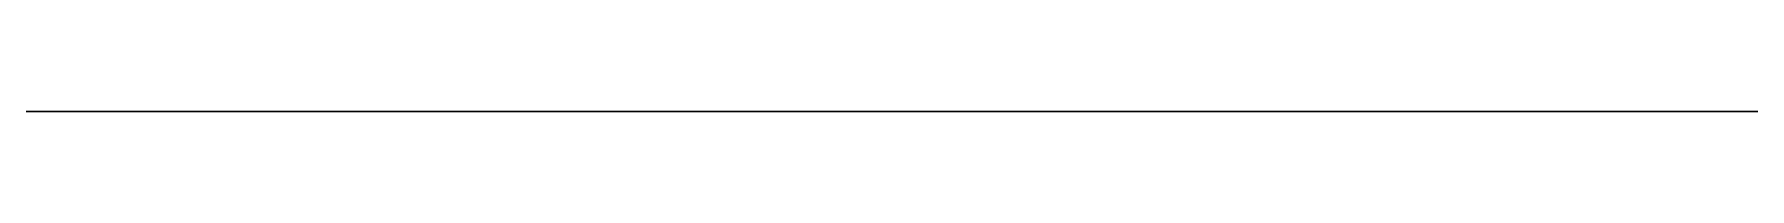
# Model space of a CAD drawing. Header units: inches. Extents: x -7.1 to 19.4, y 0 to 0.
# Drawn here: x 4.488 to 7.036, y 0 to 0 of the extents above; entities that cross this region are included whole.
import ezdxf

# ---------------------------------------------------------------- set-up
doc = ezdxf.new("R2010")
doc.units = ezdxf.units.IN
doc.header["$MEASUREMENT"] = 0

# ---------------------------------------------------------------- blocks, each defined once
blk = doc.blocks.new('A$C5CD4431F')
at = {"color": 0, "linetype": 'Continuous', "lineweight": 0, "extrusion": (1.38778e-16, 0.816497, 0.57735)}
for p, q in [((6.4865, 32.4188), (3.1458, 30.49)), ((3.1458, 30.49), (6.4865, 32.4188)), ((6.9597, 32.1455), (6.4865, 32.4188)), ((6.4865, 32.4188), (6.9597, 32.1455)), ((6.4865, 0.2732), (6.4865, 32.4188)), ((6.4865, 32.4188), (6.4865, 0.2732)), ((0, 28.1273), (6.9597, 32.1455)), ((6.9597, 32.1455), (0, 28.1273)), ((6.9597, 32.1455), (6.9597, 20.7339)), ((6.9597, 20.7339), (6.9597, 32.1455)), ((1.8095, 19.207), (5.707, 21.4571)), ((1.8095, 19.207), (5.707, 21.4571)), ((19.6264, 13.4208), (5.707, 21.4571)), ((5.707, 21.4571), (19.6264, 13.4208)), ((5.707, 21.4571), (5.707, 20.9428)), ((5.707, 21.4571), (5.707, 20.9428)), ((5.707, 20.9428), (3.8821, 19.8892)), ((5.707, 20.9428), (3.8821, 19.8892)), ((19.6264, 12.9064), (5.707, 20.9428)), ((5.707, 20.9428), (19.6264, 12.9064)), ((5.9018, 20.766), (2.0601, 18.548)), ((2.0601, 18.548), (5.9018, 20.766)), ((5.9018, 13.0511), (5.9018, 20.766)), ((5.9018, 20.766), (5.9018, 13.0511)), ((6.1802, 20.6053), (5.9018, 20.766)), ((5.9018, 20.766), (6.1802, 20.6053)), ((6.9597, 20.7339), (6.9597, 3.3753)), ((6.9597, 3.3753), (6.9597, 20.7339)), ((3.9656, 19.3267), (6.1802, 20.6053)), ((6.1802, 20.6053), (3.9656, 19.3267)), ((6.1802, 20.6053), (6.1802, 12.8936)), ((6.1802, 12.8936), (6.1802, 20.6053)), ((3.8821, 19.8892), (17.8016, 11.8529)), ((17.8016, 11.8529), (3.8821, 19.8892)), ((3.6344, 19.7462), (17.5538, 11.7098)), ((17.5538, 11.7098), (3.6344, 19.7462)), ((15.729, 11.1706), (1.8095, 19.207)), ((1.8095, 19.207), (15.729, 11.1706)), ((4.8633, 18.4797), (4.6437, 18.7922)), ((4.6437, 18.7922), (4.8633, 18.4797)), ((1.8095, 18.6926), (15.729, 10.6562)), ((15.729, 10.6562), (1.8095, 18.6926)), ((4.5879, 18.6387), (4.8633, 18.4797)), ((4.5879, 18.6387), (4.8633, 18.4797)), ((4.8633, 18.4457), (4.5879, 18.6048)), ((4.8633, 18.4457), (4.5879, 18.6048)), ((4.8633, 18.4457), (4.6437, 17.8796)), ((4.6437, 17.8796), (4.8633, 18.4457)), ((5.381, 18.3531), (4.9314, 18.0935)), ((4.9458, 18.0921), (5.3955, 18.3516)), ((5.3955, 18.3516), (4.9458, 18.0921)), ((5.7025, 18.1744), (5.3955, 18.3516)), ((5.3955, 18.3516), (5.7025, 18.1744)), ((5.717, 18.1758), (5.4099, 18.3531)), ((5.4132, 18.3501), (5.638, 18.0302)), ((5.4132, 18.3501), (5.7202, 18.1728)), ((5.638, 18.0302), (5.4132, 18.3501)), ((5.7202, 18.1728), (5.4132, 18.3501)), ((5.5998, 18.02), (5.375, 18.3398)), ((5.5998, 18.02), (5.375, 18.3398)), ((5.2529, 17.9148), (5.7025, 18.1744)), ((5.7025, 18.1744), (5.2529, 17.9148)), ((5.7202, 18.1728), (5.9451, 17.853)), ((5.9451, 17.853), (5.7202, 18.1728)), ((5.951, 17.8476), (5.7262, 18.1674)), ((5.2734, 17.8793), (5.723, 18.1389)), ((5.723, 18.1389), (5.2734, 17.8793)), ((5.723, 18.1389), (5.9478, 17.8191)), ((5.9478, 17.8191), (5.723, 18.1389)), ((4.9458, 18.0921), (4.9254, 18.0802)), ((4.9458, 18.0921), (4.9254, 18.0802)), ((4.9458, 18.0921), (5.2529, 17.9148)), ((5.2529, 17.9148), (4.9458, 18.0921)), ((4.9189, 18.0789), (4.694, 17.4995)), ((4.9254, 18.0802), (4.7006, 17.5008)), ((4.9254, 18.0802), (4.7006, 17.5008)), ((4.7033, 17.4906), (4.9281, 18.07)), ((4.9281, 18.07), (4.7033, 17.4906)), ((5.2352, 17.8927), (4.9281, 18.07)), ((4.9281, 18.07), (5.2352, 17.8927)), ((5.375, 17.4406), (5.5998, 18.02)), ((5.375, 17.4406), (5.5998, 18.02)), ((5.9451, 17.853), (5.638, 18.0302)), ((5.638, 18.0302), (5.9451, 17.853)), ((5.638, 18.0066), (5.4132, 17.4272)), ((5.4132, 17.4272), (5.638, 18.0066)), ((5.638, 18.0066), (5.9451, 17.8293)), ((5.9451, 17.8293), (5.638, 18.0066)), ((5.0104, 17.3133), (5.2352, 17.8927)), ((5.2352, 17.8927), (5.0104, 17.3133)), ((5.0485, 17.2999), (5.2734, 17.8793)), ((5.2734, 17.8793), (5.0485, 17.2999)), ((5.9451, 17.8293), (5.7202, 17.2499)), ((5.7202, 17.2499), (5.9451, 17.8293)), ((5.9478, 17.8191), (5.723, 17.2397)), ((5.723, 17.2397), (5.9478, 17.8191)), ((5.7295, 17.241), (5.9543, 17.8204)), ((4.7006, 17.5008), (4.9254, 17.181)), ((4.7006, 17.5008), (4.9254, 17.181)), ((4.7033, 17.4906), (5.0104, 17.3133)), ((5.0104, 17.3133), (4.7033, 17.4906)), ((4.6973, 17.4724), (4.9222, 17.1525)), ((4.9281, 17.1471), (4.7033, 17.4669)), ((4.7033, 17.4669), (4.9281, 17.1471)), ((5.0104, 17.2897), (4.7033, 17.4669)), ((4.7033, 17.4669), (5.0104, 17.2897)), ((4.9254, 17.181), (5.375, 17.4406)), ((4.9254, 17.181), (5.375, 17.4406)), ((5.7202, 17.2499), (5.4132, 17.4272)), ((5.4132, 17.4272), (5.7202, 17.2499)), ((5.3955, 17.4051), (4.9458, 17.1455)), ((4.9458, 17.1455), (5.3955, 17.4051)), ((5.3955, 17.4051), (5.7025, 17.2279)), ((5.7025, 17.2279), (5.3955, 17.4051)), ((5.2734, 16.9801), (5.0485, 17.2999)), ((5.0485, 17.2999), (5.2734, 16.9801)), ((5.2352, 16.9698), (5.0104, 17.2897)), ((5.0104, 17.2897), (5.2352, 16.9698)), ((5.2674, 16.9668), (5.717, 17.2264)), ((5.723, 17.2397), (5.2734, 16.9801)), ((5.2734, 16.9801), (5.723, 17.2397)), ((4.6437, 17.1849), (4.8633, 16.8724)), ((4.8633, 16.8724), (4.6437, 17.1849)), ((4.9281, 17.1471), (5.2352, 16.9698)), ((5.2352, 16.9698), (4.9281, 17.1471)), ((5.2384, 16.9668), (4.9314, 17.1441)), ((5.2529, 16.9683), (4.9458, 17.1455)), ((4.9458, 17.1455), (5.2529, 16.9683)), ((4.5879, 17.0314), (4.8633, 16.8724)), ((4.5879, 17.0314), (4.8633, 16.8724)), ((4.8633, 16.8385), (4.5879, 16.9975)), ((4.8633, 16.8385), (4.5879, 16.9975)), ((5.2734, 16.9801), (5.2529, 16.9683)), ((5.2529, 16.9683), (5.2734, 16.9801)), ((4.8633, 16.8385), (4.6437, 16.2723)), ((4.6437, 16.2723), (4.8633, 16.8385)), ((5.381, 16.7458), (4.9314, 16.4862)), ((4.9458, 16.4848), (5.3955, 16.7444)), ((5.3955, 16.7444), (4.9458, 16.4848)), ((5.7025, 16.5671), (5.3955, 16.7444)), ((5.3955, 16.7444), (5.7025, 16.5671)), ((5.717, 16.5685), (5.4099, 16.7458)), ((5.4132, 16.7428), (5.638, 16.423)), ((5.4132, 16.7428), (5.7202, 16.5655)), ((5.638, 16.423), (5.4132, 16.7428)), ((5.7202, 16.5655), (5.4132, 16.7428)), ((5.5998, 16.4127), (5.375, 16.7326)), ((5.5998, 16.4127), (5.375, 16.7326)), ((5.2529, 16.3075), (5.7025, 16.5671)), ((5.7025, 16.5671), (5.2529, 16.3075)), ((5.7202, 16.5655), (5.9451, 16.2457)), ((5.9451, 16.2457), (5.7202, 16.5655)), ((5.951, 16.2403), (5.7262, 16.5601)), ((5.2734, 16.2721), (5.723, 16.5316)), ((5.723, 16.5316), (5.2734, 16.2721)), ((5.723, 16.5316), (5.9478, 16.2118)), ((5.9478, 16.2118), (5.723, 16.5316)), ((4.9458, 16.4848), (4.9254, 16.473)), ((4.9458, 16.4848), (4.9254, 16.473)), ((4.9458, 16.4848), (5.2529, 16.3075)), ((5.2529, 16.3075), (4.9458, 16.4848)), ((4.9189, 16.4716), (4.694, 15.8922)), ((4.9254, 16.473), (4.7006, 15.8935)), ((4.9254, 16.473), (4.7006, 15.8935)), ((4.7033, 15.8833), (4.9281, 16.4627)), ((4.9281, 16.4627), (4.7033, 15.8833)), ((5.2352, 16.2855), (4.9281, 16.4627)), ((4.9281, 16.4627), (5.2352, 16.2855)), ((5.375, 15.8333), (5.5998, 16.4127)), ((5.375, 15.8333), (5.5998, 16.4127)), ((5.9451, 16.2457), (5.638, 16.423)), ((5.638, 16.423), (5.9451, 16.2457)), ((5.638, 16.3993), (5.4132, 15.8199)), ((5.4132, 15.8199), (5.638, 16.3993)), ((5.638, 16.3993), (5.9451, 16.222)), ((5.9451, 16.222), (5.638, 16.3993)), ((5.0104, 15.706), (5.2352, 16.2855)), ((5.2352, 16.2855), (5.0104, 15.706)), ((5.0485, 15.6926), (5.2734, 16.2721)), ((5.2734, 16.2721), (5.0485, 15.6926)), ((5.9451, 16.222), (5.7202, 15.6426)), ((5.7202, 15.6426), (5.9451, 16.222)), ((5.9478, 16.2118), (5.723, 15.6324)), ((5.723, 15.6324), (5.9478, 16.2118)), ((5.7295, 15.6337), (5.9543, 16.2132)), ((4.7006, 15.8935), (4.9254, 15.5737)), ((4.7006, 15.8935), (4.9254, 15.5737)), ((4.7033, 15.8833), (5.0104, 15.706)), ((5.0104, 15.706), (4.7033, 15.8833)), ((4.6973, 15.8651), (4.9222, 15.5452)), ((4.9281, 15.5398), (4.7033, 15.8597)), ((4.7033, 15.8597), (4.9281, 15.5398)), ((5.0104, 15.6824), (4.7033, 15.8597)), ((4.7033, 15.8597), (5.0104, 15.6824)), ((4.9254, 15.5737), (5.375, 15.8333)), ((4.9254, 15.5737), (5.375, 15.8333)), ((5.7202, 15.6426), (5.4132, 15.8199)), ((5.4132, 15.8199), (5.7202, 15.6426)), ((5.3955, 15.7978), (4.9458, 15.5383)), ((4.9458, 15.5383), (5.3955, 15.7978)), ((5.3955, 15.7978), (5.7025, 15.6206)), ((5.7025, 15.6206), (5.3955, 15.7978)), ((5.2734, 15.3728), (5.0485, 15.6926)), ((5.0485, 15.6926), (5.2734, 15.3728)), ((5.2352, 15.3626), (5.0104, 15.6824)), ((5.0104, 15.6824), (5.2352, 15.3626)), ((5.2674, 15.3596), (5.717, 15.6191)), ((5.723, 15.6324), (5.2734, 15.3728)), ((5.2734, 15.3728), (5.723, 15.6324)), ((4.6437, 15.5776), (4.8633, 15.2651)), ((4.8633, 15.2651), (4.6437, 15.5776)), ((4.9281, 15.5398), (5.2352, 15.3626)), ((5.2352, 15.3626), (4.9281, 15.5398)), ((5.2384, 15.3596), (4.9314, 15.5368)), ((5.2529, 15.361), (4.9458, 15.5383)), ((4.9458, 15.5383), (5.2529, 15.361)), ((4.5879, 15.4242), (4.8633, 15.2651)), ((4.5879, 15.4242), (4.8633, 15.2651)), ((4.8633, 15.2312), (4.5879, 15.3902)), ((4.8633, 15.2312), (4.5879, 15.3902)), ((5.2734, 15.3728), (5.2529, 15.361)), ((5.2529, 15.361), (5.2734, 15.3728)), ((4.8633, 15.2312), (4.6437, 14.665)), ((4.6437, 14.665), (4.8633, 15.2312)), ((5.381, 15.1385), (4.9314, 14.8789)), ((4.9458, 14.8775), (5.3955, 15.1371)), ((5.3955, 15.1371), (4.9458, 14.8775)), ((5.7025, 14.9598), (5.3955, 15.1371)), ((5.3955, 15.1371), (5.7025, 14.9598)), ((5.717, 14.9613), (5.4099, 15.1385)), ((5.4132, 15.1355), (5.7202, 14.9582)), ((5.638, 14.8157), (5.4132, 15.1355)), ((5.7202, 14.9582), (5.4132, 15.1355)), ((5.4132, 15.1355), (5.638, 14.8157)), ((5.5998, 14.8054), (5.375, 15.1253)), ((5.5998, 14.8054), (5.375, 15.1253)), ((5.2529, 14.7002), (5.7025, 14.9598)), ((5.7025, 14.9598), (5.2529, 14.7002)), ((5.7202, 14.9582), (5.9451, 14.6384)), ((5.9451, 14.6384), (5.7202, 14.9582)), ((5.951, 14.633), (5.7262, 14.9528)), ((5.2734, 14.6648), (5.723, 14.9244)), ((5.723, 14.9244), (5.2734, 14.6648)), ((5.723, 14.9244), (5.9478, 14.6045)), ((5.9478, 14.6045), (5.723, 14.9244)), ((4.9458, 14.8775), (4.9254, 14.8657)), ((4.9458, 14.8775), (4.9254, 14.8657)), ((4.9458, 14.8775), (5.2529, 14.7002)), ((5.2529, 14.7002), (4.9458, 14.8775)), ((4.9189, 14.8643), (4.694, 14.2849)), ((4.9254, 14.8657), (4.7006, 14.2863)), ((4.9254, 14.8657), (4.7006, 14.2863)), ((4.7033, 14.276), (4.9281, 14.8554)), ((4.9281, 14.8554), (4.7033, 14.276)), ((5.2352, 14.6782), (4.9281, 14.8554)), ((4.9281, 14.8554), (5.2352, 14.6782)), ((5.375, 14.226), (5.5998, 14.8054)), ((5.375, 14.226), (5.5998, 14.8054)), ((5.9451, 14.6384), (5.638, 14.8157)), ((5.638, 14.8157), (5.9451, 14.6384)), ((5.4132, 14.2126), (5.638, 14.792)), ((5.638, 14.792), (5.4132, 14.2126)), ((5.638, 14.792), (5.9451, 14.6148)), ((5.9451, 14.6148), (5.638, 14.792)), ((5.0104, 14.0988), (5.2352, 14.6782)), ((5.2352, 14.6782), (5.0104, 14.0988)), ((5.0485, 14.0854), (5.2734, 14.6648)), ((5.2734, 14.6648), (5.0485, 14.0854)), ((5.9451, 14.6148), (5.7202, 14.0354)), ((5.7202, 14.0354), (5.9451, 14.6148)), ((5.9478, 14.6045), (5.723, 14.0251)), ((5.723, 14.0251), (5.9478, 14.6045)), ((5.7295, 14.0265), (5.9543, 14.6059)), ((4.7006, 14.2863), (4.9254, 13.9664)), ((4.7006, 14.2863), (4.9254, 13.9664)), ((4.7033, 14.276), (5.0104, 14.0988)), ((5.0104, 14.0988), (4.7033, 14.276)), ((4.6973, 14.2578), (4.9222, 13.938)), ((4.9281, 13.9326), (4.7033, 14.2524)), ((4.7033, 14.2524), (4.9281, 13.9326)), ((5.0104, 14.0751), (4.7033, 14.2524)), ((4.7033, 14.2524), (5.0104, 14.0751)), ((4.9254, 13.9664), (5.375, 14.226)), ((4.9254, 13.9664), (5.375, 14.226)), ((5.3955, 14.1906), (4.9458, 13.931)), ((4.9458, 13.931), (5.3955, 14.1906)), ((5.3955, 14.1906), (5.7025, 14.0133)), ((5.7025, 14.0133), (5.3955, 14.1906)), ((5.7202, 14.0354), (5.4132, 14.2126)), ((5.4132, 14.2126), (5.7202, 14.0354)), ((5.2352, 13.7553), (5.0104, 14.0751)), ((5.0104, 14.0751), (5.2352, 13.7553)), ((5.2734, 13.7655), (5.0485, 14.0854)), ((5.0485, 14.0854), (5.2734, 13.7655)), ((5.2674, 13.7523), (5.717, 14.0119)), ((5.723, 14.0251), (5.2734, 13.7655)), ((5.2734, 13.7655), (5.723, 14.0251)), ((4.9281, 13.9326), (5.2352, 13.7553)), ((5.2352, 13.7553), (4.9281, 13.9326)), ((5.2384, 13.7523), (4.9314, 13.9295)), ((5.2529, 13.7537), (4.9458, 13.931)), ((4.9458, 13.931), (5.2529, 13.7537)), ((5.2734, 13.7655), (5.2529, 13.7537)), ((5.2529, 13.7537), (5.2734, 13.7655)), ((1.0579, 10.2544), (5.9018, 13.0511)), ((5.9018, 13.0511), (1.0579, 10.2544)), ((6.1774, 12.892), (5.9018, 13.0511)), ((5.9018, 13.0511), (6.1774, 12.892)), ((3.9656, 11.6118), (6.1774, 12.8888)), ((6.1774, 12.8888), (3.9656, 11.6118)), ((3.8821, 8.0597), (5.707, 9.1133)), ((3.8821, 8.0597), (5.707, 9.1133)), ((5.707, 9.1133), (5.707, 8.5989)), ((17.8016, 2.1304), (5.707, 9.1133)), ((5.707, 9.1133), (17.8016, 2.1304)), ((5.707, 9.1133), (5.707, 8.5989)), ((5.707, 8.5989), (1.8095, 6.3487)), ((5.707, 8.5989), (1.8095, 6.3487)), ((19.6264, 0.5625), (5.707, 8.5989)), ((5.707, 8.5989), (19.6264, 0.5625)), ((3.8821, 8.0597), (17.8016, 0.0233)), ((17.8016, 0.0233), (3.8821, 8.0597)), ((17.5538, -0.1197), (3.6344, 7.9166)), ((3.6344, 7.9166), (17.5538, -0.1197)), ((15.729, -1.1733), (1.8095, 6.8631)), ((1.8095, 6.8631), (15.729, -1.1733)), ((15.729, -1.6876), (1.8095, 6.3487)), ((1.8095, 6.3487), (15.729, -1.6876)), ((6.9597, 3.3753), (6.9597, 0)), ((6.9597, 0), (6.9597, 3.3753)), ((3.1458, -1.6555), (6.4865, 0.2732)), ((3.1458, -1.6555), (6.4865, 0.2732)), ((6.4865, 0.2732), (6.9597, 0)), ((6.4865, 0.2732), (6.9597, 0)), ((6.9597, 0), (0, -4.0182)), ((6.9597, 0), (0, -4.0182))]:
    blk.add_line(p, q, dxfattribs=at)
at = {"color": 0, "linetype": 'Continuous', "lineweight": 0}
for centre, radius, start, end in [((5.3955, 18.328), 0.0289, 60, 120), ((5.7025, 18.1507), 0.0289, 35.1039, 60), ((4.9458, 18.0684), 0.0289, 120, 158.794), ((5.9273, 17.8309), 0.0289, 338.794, 35.1039), ((4.721, 17.489), 0.0289, 158.794, 215.1039), ((5.7025, 17.2515), 0.0289, 300, 338.794), ((4.9458, 17.1692), 0.0289, 215.1039, 240), ((5.2529, 16.9919), 0.0289, 240, 300), ((5.3955, 16.7207), 0.0289, 60, 120), ((5.7025, 16.5435), 0.0289, 35.1039, 60), ((4.9458, 16.4611), 0.0289, 120, 158.794), ((5.9273, 16.2236), 0.0289, 338.794, 35.1039), ((4.721, 15.8817), 0.0289, 158.794, 215.1039), ((5.7025, 15.6442), 0.0289, 300, 338.794), ((4.9458, 15.5619), 0.0289, 215.1039, 240), ((5.2529, 15.3846), 0.0289, 240, 300), ((5.3955, 15.1135), 0.0289, 60, 120), ((5.7025, 14.9362), 0.0289, 35.1039, 60), ((4.9458, 14.8539), 0.0289, 120, 158.794), ((5.9273, 14.6164), 0.0289, 338.794, 35.1039), ((4.721, 14.2744), 0.0289, 158.794, 215.1039), ((5.7025, 14.0369), 0.0289, 300, 338.794), ((4.9458, 13.9546), 0.0289, 215.1039, 240), ((5.2529, 13.7773), 0.0289, 240, 300), ((6.1802, 12.8904), 0.00394, 180, 120)]:
    blk.add_arc(centre, radius, start, end, dxfattribs=at)
for centre, major_axis, ratio, start_param, end_param in [((4.8379, 18.448), (-0.0208, -0.036), 0.57735, 1.832596, 2.879793), ((4.8379, 18.448), (-0.0208, -0.036), 0.57735, 1.832596, 2.879793), ((5.3955, 18.328), (0.0145, -0.0251), 0.57735, 2.356194, 3.926991), ((5.3955, 18.328), (-0.0145, 0.0251), 0.57735, 5.497787, 7.068583), ((5.3955, 18.328), (0.0237, 0.0166), 0.788675, 0.350879, 1.921676), ((5.3955, 18.328), (-0.0237, -0.0166), 0.788675, 3.492472, 5.063268), ((5.3955, 18.328), (0.0145, 0.0251), 0.57735, 6.021386, 7.068583), ((5.3955, 18.328), (-0.0145, -0.0251), 0.57735, 2.879793, 3.926991), ((5.7025, 18.1507), (0.0145, 0.0251), 0.57735, 6.021386, 7.068583), ((5.7025, 18.1507), (0.0145, 0.0251), 0.57735, 0.407591, 0.785398), ((5.7025, 18.1507), (-0.0145, 0.0251), 0.57735, 3.926991, 5.497787), ((5.7025, 18.1507), (0.0145, -0.0251), 0.57735, 0.785398, 2.356194), ((5.7025, 18.1507), (0.0145, 0.0251), 0.57735, 6.021386, 6.690777), ((5.7025, 18.1507), (-0.0237, -0.0166), 0.788675, 1.921676, 3.492472), ((5.7025, 18.1507), (0.0237, 0.0166), 0.788675, 5.063268, 6.634065), ((4.9458, 18.0684), (-0.0145, 0.0251), 0.57735, 5.497787, 7.068583), ((4.9458, 18.0684), (0.0145, -0.0251), 0.57735, 2.356194, 3.926991), ((4.9458, 18.0684), (0.0145, 0.0251), 0.57735, 0.785398, 1.832596), ((4.9458, 18.0684), (-0.0145, -0.0251), 0.57735, 3.926991, 4.974188), ((4.9458, 18.0684), (0.027, -0.0105), 0.211325, 2.509678, 4.080475), ((4.9458, 18.0684), (-0.027, 0.0105), 0.211325, 5.651271, 7.222067), ((5.6203, 18.0082), (-0.0237, -0.0166), 0.788675, 3.492472, 5.063268), ((5.6203, 18.0082), (0.0237, 0.0166), 0.788675, 0.350879, 1.921676), ((5.6203, 18.0082), (0.027, -0.0105), 0.211325, 0.938882, 2.509678), ((5.6203, 18.0082), (-0.027, 0.0105), 0.211325, 4.080475, 5.651271), ((5.6203, 18.0082), (-0.0145, -0.0251), 0.57735, 2.289353, 2.879793), ((5.6203, 18.0082), (0.0145, 0.0251), 0.57735, 4.974188, 6.021386), ((5.6203, 18.0082), (-0.0145, -0.0251), 0.57735, 1.832596, 2.289353), ((5.2529, 17.8911), (0.0145, 0.0251), 0.57735, 0.785398, 1.832596), ((5.2529, 17.8911), (-0.0145, -0.0251), 0.57735, 3.926991, 4.698061), ((5.2529, 17.8911), (0.0145, -0.0251), 0.57735, 0.785398, 2.356194), ((5.2529, 17.8911), (-0.0145, 0.0251), 0.57735, 3.926991, 5.497787), ((5.2529, 17.8911), (-0.0145, -0.0251), 0.57735, 4.698061, 4.974188), ((5.2529, 17.8911), (-0.027, 0.0105), 0.211325, 0.938882, 2.509678), ((5.2529, 17.8911), (0.027, -0.0105), 0.211325, 4.080475, 5.651271), ((5.9273, 17.8309), (-0.0145, -0.0251), 0.57735, 1.832596, 2.879793), ((5.9273, 17.8309), (0.0237, 0.0166), 0.788675, 5.063268, 6.634065), ((5.9273, 17.8309), (-0.0237, -0.0166), 0.788675, 1.921676, 3.492472), ((5.9273, 17.8309), (0.0145, 0.0251), 0.57735, 4.974188, 6.021386), ((5.9273, 17.8309), (0.027, -0.0105), 0.211325, 5.651271, 7.222067), ((5.9273, 17.8309), (-0.027, 0.0105), 0.211325, 2.509678, 4.080475), ((4.721, 17.489), (0.027, -0.0105), 0.211325, 2.509678, 4.080475), ((4.721, 17.489), (-0.027, 0.0105), 0.211325, 5.651271, 7.222067), ((4.721, 17.489), (0.0237, 0.0166), 0.788675, 1.921676, 3.492472), ((4.721, 17.489), (-0.0237, -0.0166), 0.788675, 5.063268, 6.634065), ((4.721, 17.489), (0.0145, 0.0251), 0.57735, 1.832596, 2.879793), ((4.721, 17.489), (-0.0145, -0.0251), 0.57735, 4.974188, 6.021386), ((5.3955, 17.4288), (0.0145, -0.0251), 0.57735, 3.926991, 5.497787), ((5.3955, 17.4288), (-0.027, 0.0105), 0.211325, 4.080475, 5.651271), ((5.3955, 17.4288), (0.027, -0.0105), 0.211325, 0.938882, 2.509678), ((5.3955, 17.4288), (-0.0145, 0.0251), 0.57735, 0.785398, 2.356194), ((5.3955, 17.4288), (-0.0145, -0.0251), 0.57735, 0.785398, 1.832596), ((5.3955, 17.4288), (0.0145, 0.0251), 0.57735, 3.926991, 4.974188), ((5.0281, 17.3117), (0.0145, 0.0251), 0.57735, 1.832596, 2.879793), ((5.0281, 17.3117), (-0.0145, -0.0251), 0.57735, 4.974188, 5.797667), ((5.0281, 17.3117), (0.027, -0.0105), 0.211325, 4.080475, 5.651271), ((5.0281, 17.3117), (-0.027, 0.0105), 0.211325, 0.938882, 2.509678), ((5.0281, 17.3117), (-0.0237, -0.0166), 0.788675, 0.350879, 1.921676), ((5.0281, 17.3117), (0.0237, 0.0166), 0.788675, 3.492472, 5.063268), ((5.0281, 17.3117), (-0.0145, -0.0251), 0.57735, 5.797667, 6.021386), ((5.7025, 17.2515), (-0.0145, -0.0251), 0.57735, 0.785398, 1.832596), ((5.7025, 17.2515), (0.0145, 0.0251), 0.57735, 4.596382, 4.974188), ((5.7025, 17.2515), (-0.027, 0.0105), 0.211325, 2.509678, 4.080475), ((5.7025, 17.2515), (0.027, -0.0105), 0.211325, 5.651271, 7.222067), ((5.7025, 17.2515), (0.0145, 0.0251), 0.57735, 3.926991, 4.596382), ((5.7025, 17.2515), (-0.0145, 0.0251), 0.57735, 2.356194, 3.926991), ((5.7025, 17.2515), (-0.0145, 0.0251), 0.57735, 2.356194, 3.926991), ((4.9458, 17.1692), (-0.0237, -0.0166), 0.788675, 5.063268, 6.634065), ((4.9458, 17.1692), (0.0237, 0.0166), 0.788675, 1.921676, 3.492472), ((4.9458, 17.1692), (-0.0145, 0.0251), 0.57735, 0.785398, 2.356194), ((4.9458, 17.1692), (0.0145, -0.0251), 0.57735, 3.926991, 5.497787), ((4.9458, 17.1692), (-0.0145, -0.0251), 0.57735, 6.021386, 7.068583), ((4.9458, 17.1692), (0.0145, 0.0251), 0.57735, 2.879793, 3.926991), ((5.2529, 16.9919), (0.0237, 0.0166), 0.788675, 3.492472, 5.063268), ((5.2529, 16.9919), (-0.0237, -0.0166), 0.788675, 0.350879, 1.921676), ((5.2529, 16.9919), (-0.0145, -0.0251), 0.57735, 6.021386, 7.068583), ((5.2529, 16.9919), (-0.0145, -0.0251), 0.57735, 6.021386, 6.792456), ((5.2529, 16.9919), (-0.0145, -0.0251), 0.57735, 0.50927, 0.785398), ((5.2529, 16.9919), (-0.0145, 0.0251), 0.57735, 2.356194, 3.926991), ((5.2529, 16.9919), (-0.0145, 0.0251), 0.57735, 2.356194, 3.926991), ((4.8379, 16.8407), (-0.0208, -0.036), 0.57735, 1.832596, 2.879793), ((4.8379, 16.8407), (-0.0208, -0.036), 0.57735, 1.832596, 2.879793), ((5.3955, 16.7207), (0.0145, -0.0251), 0.57735, 2.356194, 3.926991), ((5.3955, 16.7207), (-0.0145, 0.0251), 0.57735, 5.497787, 7.068583), ((5.3955, 16.7207), (0.0237, 0.0166), 0.788675, 0.350879, 1.921676), ((5.3955, 16.7207), (-0.0237, -0.0166), 0.788675, 3.492472, 5.063268), ((5.3955, 16.7207), (0.0145, 0.0251), 0.57735, 6.021386, 7.068583), ((5.3955, 16.7207), (-0.0145, -0.0251), 0.57735, 2.879793, 3.926991), ((5.7025, 16.5435), (0.0145, 0.0251), 0.57735, 6.021386, 7.068583), ((5.7025, 16.5435), (0.0145, 0.0251), 0.57735, 0.407591, 0.785398), ((5.7025, 16.5435), (-0.0145, 0.0251), 0.57735, 3.926991, 5.497787), ((5.7025, 16.5435), (0.0145, -0.0251), 0.57735, 0.785398, 2.356194), ((5.7025, 16.5435), (0.0145, 0.0251), 0.57735, 6.021386, 6.690777), ((5.7025, 16.5435), (-0.0237, -0.0166), 0.788675, 1.921676, 3.492472), ((5.7025, 16.5435), (0.0237, 0.0166), 0.788675, 5.063268, 6.634065), ((4.9458, 16.4611), (-0.0145, 0.0251), 0.57735, 5.497787, 7.068583), ((4.9458, 16.4611), (0.0145, -0.0251), 0.57735, 2.356194, 3.926991), ((4.9458, 16.4611), (0.0145, 0.0251), 0.57735, 0.785398, 1.832596), ((4.9458, 16.4611), (-0.0145, -0.0251), 0.57735, 3.926991, 4.974188), ((4.9458, 16.4611), (0.027, -0.0105), 0.211325, 2.509678, 4.080475), ((4.9458, 16.4611), (-0.027, 0.0105), 0.211325, 5.651271, 7.222067), ((5.6203, 16.4009), (-0.0237, -0.0166), 0.788675, 3.492472, 5.063268), ((5.6203, 16.4009), (0.0237, 0.0166), 0.788675, 0.350879, 1.921676), ((5.6203, 16.4009), (0.027, -0.0105), 0.211325, 0.938882, 2.509678), ((5.6203, 16.4009), (-0.027, 0.0105), 0.211325, 4.080475, 5.651271), ((5.6203, 16.4009), (-0.0145, -0.0251), 0.57735, 2.289353, 2.879793), ((5.6203, 16.4009), (0.0145, 0.0251), 0.57735, 4.974188, 6.021386), ((5.6203, 16.4009), (-0.0145, -0.0251), 0.57735, 1.832596, 2.289353), ((5.2529, 16.2839), (0.0145, 0.0251), 0.57735, 0.785398, 1.832596), ((5.2529, 16.2839), (-0.0145, -0.0251), 0.57735, 3.926991, 4.698061), ((5.2529, 16.2839), (0.0145, -0.0251), 0.57735, 0.785398, 2.356194), ((5.2529, 16.2839), (-0.0145, 0.0251), 0.57735, 3.926991, 5.497787), ((5.2529, 16.2839), (-0.0145, -0.0251), 0.57735, 4.698061, 4.974188), ((5.2529, 16.2839), (-0.027, 0.0105), 0.211325, 0.938882, 2.509678), ((5.2529, 16.2839), (0.027, -0.0105), 0.211325, 4.080475, 5.651271), ((5.9273, 16.2236), (-0.0145, -0.0251), 0.57735, 1.832596, 2.879793), ((5.9273, 16.2236), (0.0237, 0.0166), 0.788675, 5.063268, 6.634065), ((5.9273, 16.2236), (-0.0237, -0.0166), 0.788675, 1.921676, 3.492472), ((5.9273, 16.2236), (0.0145, 0.0251), 0.57735, 4.974188, 6.021386), ((5.9273, 16.2236), (0.027, -0.0105), 0.211325, 5.651271, 7.222067), ((5.9273, 16.2236), (-0.027, 0.0105), 0.211325, 2.509678, 4.080475), ((4.721, 15.8817), (0.027, -0.0105), 0.211325, 2.509678, 4.080475), ((4.721, 15.8817), (-0.027, 0.0105), 0.211325, 5.651271, 7.222067), ((4.721, 15.8817), (0.0237, 0.0166), 0.788675, 1.921676, 3.492472), ((4.721, 15.8817), (-0.0237, -0.0166), 0.788675, 5.063268, 6.634065), ((4.721, 15.8817), (0.0145, 0.0251), 0.57735, 1.832596, 2.879793), ((4.721, 15.8817), (-0.0145, -0.0251), 0.57735, 4.974188, 6.021386), ((5.3955, 15.8215), (-0.027, 0.0105), 0.211325, 4.080475, 5.651271), ((5.3955, 15.8215), (0.0145, -0.0251), 0.57735, 3.926991, 5.497787), ((5.3955, 15.8215), (0.027, -0.0105), 0.211325, 0.938882, 2.509678), ((5.3955, 15.8215), (-0.0145, 0.0251), 0.57735, 0.785398, 2.356194), ((5.3955, 15.8215), (-0.0145, -0.0251), 0.57735, 0.785398, 1.832596), ((5.3955, 15.8215), (0.0145, 0.0251), 0.57735, 3.926991, 4.974188), ((5.0281, 15.7044), (0.0145, 0.0251), 0.57735, 1.832596, 2.879793), ((5.0281, 15.7044), (-0.0145, -0.0251), 0.57735, 4.974188, 5.797667), ((5.0281, 15.7044), (0.027, -0.0105), 0.211325, 4.080475, 5.651271), ((5.0281, 15.7044), (-0.027, 0.0105), 0.211325, 0.938882, 2.509678), ((5.0281, 15.7044), (-0.0237, -0.0166), 0.788675, 0.350879, 1.921676), ((5.0281, 15.7044), (0.0237, 0.0166), 0.788675, 3.492472, 5.063268), ((5.0281, 15.7044), (-0.0145, -0.0251), 0.57735, 5.797667, 6.021386), ((5.7025, 15.6442), (-0.0145, -0.0251), 0.57735, 0.785398, 1.832596), ((5.7025, 15.6442), (0.0145, 0.0251), 0.57735, 4.596382, 4.974188), ((5.7025, 15.6442), (-0.027, 0.0105), 0.211325, 2.509678, 4.080475), ((5.7025, 15.6442), (0.027, -0.0105), 0.211325, 5.651271, 7.222067), ((5.7025, 15.6442), (0.0145, 0.0251), 0.57735, 3.926991, 4.596382), ((5.7025, 15.6442), (-0.0145, 0.0251), 0.57735, 2.356194, 3.926991), ((5.7025, 15.6442), (-0.0145, 0.0251), 0.57735, 2.356194, 3.926991), ((4.9458, 15.5619), (-0.0237, -0.0166), 0.788675, 5.063268, 6.634065), ((4.9458, 15.5619), (0.0237, 0.0166), 0.788675, 1.921676, 3.492472), ((4.9458, 15.5619), (-0.0145, 0.0251), 0.57735, 0.785398, 2.356194), ((4.9458, 15.5619), (0.0145, -0.0251), 0.57735, 3.926991, 5.497787), ((4.9458, 15.5619), (-0.0145, -0.0251), 0.57735, 6.021386, 7.068583), ((4.9458, 15.5619), (0.0145, 0.0251), 0.57735, 2.879793, 3.926991), ((5.2529, 15.3846), (0.0237, 0.0166), 0.788675, 3.492472, 5.063268), ((5.2529, 15.3846), (-0.0237, -0.0166), 0.788675, 0.350879, 1.921676), ((5.2529, 15.3846), (-0.0145, -0.0251), 0.57735, 6.021386, 7.068583), ((5.2529, 15.3846), (-0.0145, -0.0251), 0.57735, 6.021386, 6.792456), ((5.2529, 15.3846), (-0.0145, -0.0251), 0.57735, 0.50927, 0.785398), ((5.2529, 15.3846), (-0.0145, 0.0251), 0.57735, 2.356194, 3.926991), ((5.2529, 15.3846), (-0.0145, 0.0251), 0.57735, 2.356194, 3.926991), ((4.8379, 15.2335), (-0.0208, -0.036), 0.57735, 1.832596, 2.879793), ((4.8379, 15.2335), (-0.0208, -0.036), 0.57735, 1.832596, 2.879793), ((5.3955, 15.1135), (-0.0145, 0.0251), 0.57735, 5.497787, 7.068583), ((5.3955, 15.1135), (0.0145, -0.0251), 0.57735, 2.356194, 3.926991), ((5.3955, 15.1135), (-0.0237, -0.0166), 0.788675, 3.492472, 5.063268), ((5.3955, 15.1135), (0.0237, 0.0166), 0.788675, 0.350879, 1.921676), ((5.3955, 15.1135), (0.0145, 0.0251), 0.57735, 6.021386, 7.068583), ((5.3955, 15.1135), (-0.0145, -0.0251), 0.57735, 2.879793, 3.926991), ((5.7025, 14.9362), (0.0145, 0.0251), 0.57735, 6.021386, 7.068583), ((5.7025, 14.9362), (0.0145, 0.0251), 0.57735, 0.407591, 0.785398), ((5.7025, 14.9362), (-0.0145, 0.0251), 0.57735, 3.926991, 5.497787), ((5.7025, 14.9362), (0.0145, -0.0251), 0.57735, 0.785398, 2.356194), ((5.7025, 14.9362), (0.0145, 0.0251), 0.57735, 6.021386, 6.690777), ((5.7025, 14.9362), (-0.0237, -0.0166), 0.788675, 1.921676, 3.492472), ((5.7025, 14.9362), (0.0237, 0.0166), 0.788675, 5.063268, 6.634065), ((4.9458, 14.8539), (-0.0145, 0.0251), 0.57735, 5.497787, 7.068583), ((4.9458, 14.8539), (0.0145, -0.0251), 0.57735, 2.356194, 3.926991), ((4.9458, 14.8539), (0.0145, 0.0251), 0.57735, 0.785398, 1.832596), ((4.9458, 14.8539), (-0.0145, -0.0251), 0.57735, 3.926991, 4.974188), ((4.9458, 14.8539), (0.027, -0.0105), 0.211325, 2.509678, 4.080475), ((4.9458, 14.8539), (-0.027, 0.0105), 0.211325, 5.651271, 7.222067), ((5.6203, 14.7936), (-0.0237, -0.0166), 0.788675, 3.492472, 5.063268), ((5.6203, 14.7936), (0.0237, 0.0166), 0.788675, 0.350879, 1.921676), ((5.6203, 14.7936), (-0.027, 0.0105), 0.211325, 4.080475, 5.651271), ((5.6203, 14.7936), (0.027, -0.0105), 0.211325, 0.938882, 2.509678), ((5.6203, 14.7936), (-0.0145, -0.0251), 0.57735, 2.289353, 2.879793), ((5.6203, 14.7936), (0.0145, 0.0251), 0.57735, 4.974188, 6.021386), ((5.6203, 14.7936), (-0.0145, -0.0251), 0.57735, 1.832596, 2.289353), ((5.2529, 14.6766), (0.0145, 0.0251), 0.57735, 0.785398, 1.832596), ((5.2529, 14.6766), (-0.0145, -0.0251), 0.57735, 3.926991, 4.698061), ((5.2529, 14.6766), (0.0145, -0.0251), 0.57735, 0.785398, 2.356194), ((5.2529, 14.6766), (-0.0145, 0.0251), 0.57735, 3.926991, 5.497787), ((5.2529, 14.6766), (-0.0145, -0.0251), 0.57735, 4.698061, 4.974188), ((5.2529, 14.6766), (-0.027, 0.0105), 0.211325, 0.938882, 2.509678), ((5.2529, 14.6766), (0.027, -0.0105), 0.211325, 4.080475, 5.651271), ((5.9273, 14.6164), (0.0237, 0.0166), 0.788675, 5.063268, 6.634065), ((5.9273, 14.6164), (-0.0145, -0.0251), 0.57735, 1.832596, 2.879793), ((5.9273, 14.6164), (-0.0237, -0.0166), 0.788675, 1.921676, 3.492472), ((5.9273, 14.6164), (0.0145, 0.0251), 0.57735, 4.974188, 6.021386), ((5.9273, 14.6164), (0.027, -0.0105), 0.211325, 5.651271, 7.222067), ((5.9273, 14.6164), (-0.027, 0.0105), 0.211325, 2.509678, 4.080475), ((4.721, 14.2744), (0.027, -0.0105), 0.211325, 2.509678, 4.080475), ((4.721, 14.2744), (0.0237, 0.0166), 0.788675, 1.921676, 3.492472), ((4.721, 14.2744), (-0.0237, -0.0166), 0.788675, 5.063268, 6.634065), ((4.721, 14.2744), (-0.027, 0.0105), 0.211325, 5.651271, 7.222067), ((4.721, 14.2744), (0.0145, 0.0251), 0.57735, 1.832596, 2.879793), ((4.721, 14.2744), (-0.0145, -0.0251), 0.57735, 4.974188, 6.021386), ((5.3955, 14.2142), (0.0145, -0.0251), 0.57735, 3.926991, 5.497787), ((5.3955, 14.2142), (0.027, -0.0105), 0.211325, 0.938882, 2.509678), ((5.3955, 14.2142), (-0.0145, 0.0251), 0.57735, 0.785398, 2.356194), ((5.3955, 14.2142), (-0.027, 0.0105), 0.211325, 4.080475, 5.651271), ((5.3955, 14.2142), (-0.0145, -0.0251), 0.57735, 0.785398, 1.832596), ((5.3955, 14.2142), (0.0145, 0.0251), 0.57735, 3.926991, 4.974188), ((5.0281, 14.0972), (0.0145, 0.0251), 0.57735, 1.832596, 2.879793), ((5.0281, 14.0972), (-0.0145, -0.0251), 0.57735, 4.974188, 5.797667), ((5.0281, 14.0972), (0.027, -0.0105), 0.211325, 4.080475, 5.651271), ((5.0281, 14.0972), (-0.027, 0.0105), 0.211325, 0.938882, 2.509678), ((5.0281, 14.0972), (-0.0145, -0.0251), 0.57735, 5.797667, 6.021386), ((5.0281, 14.0972), (-0.0237, -0.0166), 0.788675, 0.350879, 1.921676), ((5.0281, 14.0972), (0.0237, 0.0166), 0.788675, 3.492472, 5.063268), ((5.7025, 14.0369), (-0.0145, -0.0251), 0.57735, 0.785398, 1.832596), ((5.7025, 14.0369), (0.0145, 0.0251), 0.57735, 3.926991, 4.596382), ((5.7025, 14.0369), (-0.0145, 0.0251), 0.57735, 2.356194, 3.926991), ((5.7025, 14.0369), (-0.0145, 0.0251), 0.57735, 2.356194, 3.926991), ((5.7025, 14.0369), (0.0145, 0.0251), 0.57735, 4.596382, 4.974188), ((5.7025, 14.0369), (-0.027, 0.0105), 0.211325, 2.509678, 4.080475), ((5.7025, 14.0369), (0.027, -0.0105), 0.211325, 5.651271, 7.222067), ((4.9458, 13.9546), (-0.0237, -0.0166), 0.788675, 5.063268, 6.634065), ((4.9458, 13.9546), (0.0237, 0.0166), 0.788675, 1.921676, 3.492472), ((4.9458, 13.9546), (-0.0145, 0.0251), 0.57735, 0.785398, 2.356194), ((4.9458, 13.9546), (0.0145, -0.0251), 0.57735, 3.926991, 5.497787), ((4.9458, 13.9546), (-0.0145, -0.0251), 0.57735, 6.021386, 7.068583), ((4.9458, 13.9546), (0.0145, 0.0251), 0.57735, 2.879793, 3.926991), ((5.2529, 13.7773), (0.0237, 0.0166), 0.788675, 3.492472, 5.063268), ((5.2529, 13.7773), (-0.0237, -0.0166), 0.788675, 0.350879, 1.921676), ((5.2529, 13.7773), (-0.0145, 0.0251), 0.57735, 2.356194, 3.926991), ((5.2529, 13.7773), (-0.0145, 0.0251), 0.57735, 2.356194, 3.926991), ((5.2529, 13.7773), (-0.0145, -0.0251), 0.57735, 6.021386, 7.068583), ((5.2529, 13.7773), (-0.0145, -0.0251), 0.57735, 6.021386, 6.792456), ((5.2529, 13.7773), (-0.0145, -0.0251), 0.57735, 0.50927, 0.785398), ((6.1802, 12.8904), (-0.00394, 0), 0.57735, 6.070154, 7.068583), ((6.1802, 12.8904), (0.00394, 0), 0.57735, 2.356194, 3.926991), ((6.1802, 12.8904), (-0.00394, 0), 0.57735, 5.497787, 6.070154), ((6.1802, 12.8904), (-0.00369, 0.00138), 0.798039, 0.290538, 1.861334), ((6.1802, 12.8904), (-0.00197, 0.00341), 0.57735, 5.497787, 7.068583), ((6.1802, 12.8904), (0.00197, -0.00341), 0.57735, 2.356194, 3.926991), ((6.1802, 12.8904), (-0.00197, -0.00341), 0.57735, 3.926991, 5.497787), ((6.1802, 12.8904), (-0.00197, -0.00341), 0.57735, 3.926991, 5.497787), ((6.1802, 12.8904), (-0.00197, 0.00341), 0.57735, 2.356194, 5.497787), ((6.1802, 12.8904), (-0.00197, 0.00341), 0.57735, 2.356194, 5.497787)]:
    blk.add_ellipse(centre, major_axis=major_axis, ratio=ratio, start_param=start_param, end_param=end_param, dxfattribs=at)

msp = doc.modelspace()

# ---------------------------------------------------------------- block references
at = {"extrusion": (0, -1, 0)}
msp.add_blockref('A$C5CD4431F', (-0.1901, 61.7431), dxfattribs=at)

doc.saveas('drawing.dxf')
